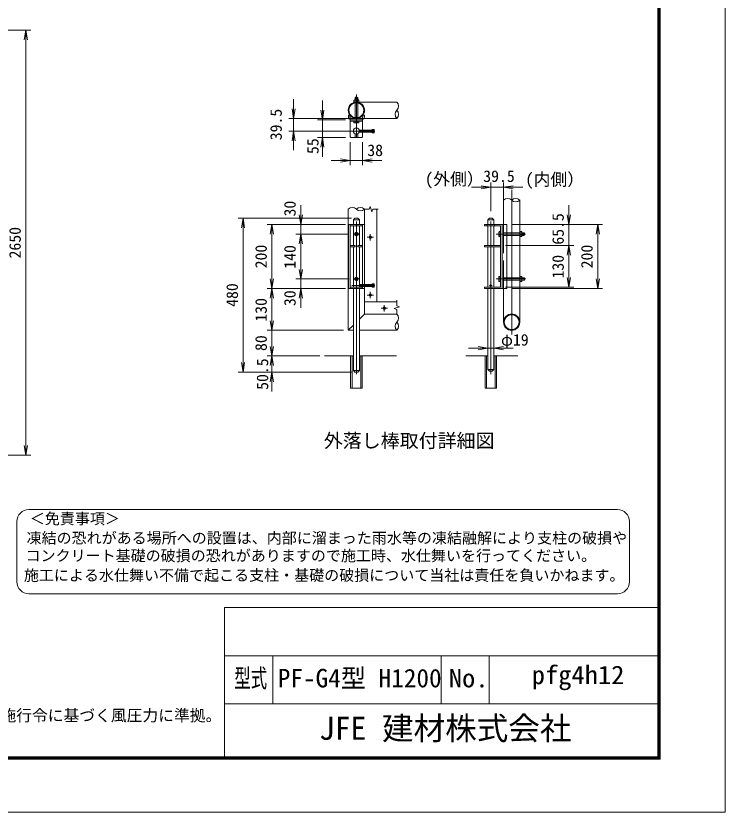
# Model space of a CAD drawing. Units: millimetres, scale not verified. Extents: x -6300 to 6300, y -4455 to 4455.
# Drawn here: x 1879 to 6300, y -4455 to 509 of the extents above; entities that cross this region are included whole.
import ezdxf
from ezdxf.enums import TextEntityAlignment as Align

# ---------------------------------------------------------------- set-up
doc = ezdxf.new("R2010")
doc.units = ezdxf.units.MM
doc.header["$LTSCALE"] = 30
for name, pattern in [('DASHED', [7.5, 6, -1.5]), ('USER1', [50.8, 31.75, -6.35, 6.35, -6.35]), ('USER2', [0.375, 0.25, -0.125])]:
    doc.linetypes.add(name, pattern=pattern)
for name, color, linetype, lineweight in [('0-2_D-STR1', 1, 'Continuous', 18), ('0-3_D-STR3', 3, 'Continuous', 13), ('0-4_D-BMK', 2, 'USER1', 13), ('0-5_D-BGD', 7, 'Continuous', 9), ('0-6_D-STR-DIM', 7, 'Continuous', 9), ('0-7_0', 4, 'Continuous', 18), ('0-9_D-TTL-TXT', 7, 'Continuous', 18), ('0-B_DIM', 7, 'Continuous', 9), ('0-C_D-TTL', 7, 'Continuous', 9)]:
    doc.layers.add(name, color=color, linetype=linetype, lineweight=lineweight)
doc.layers.add('0-A_D-STR2', color=7, linetype='Continuous')
doc.styles.add('ＭＳ ゴシック', font='')
doc.styles.get('ＭＳ ゴシック').set_extended_font_data('MS Gothic')

# ---------------------------------------------------------------- blocks, each defined once
blk = doc.blocks.new('_Open')
at = {"layer": '0-7_0', "color": 7, "lineweight": 9}
blk.add_line((-30, 5), (0, 0), dxfattribs=at)
blk.add_lwpolyline([(-30, -5), (0, 0), (-30, 0)], dxfattribs=at)
blk = doc.blocks.new('A$C6E6966F7')
at = {"layer": '0-3_D-STR3'}
for p, q in [((629.9, 750), (449.9, 750)), ((449.9, 615), (449.9, 750)), ((629.9, 615), (449.9, 615)), ((764.9, -480), (764.9, 480)), ((899.9, -480), (899.9, 480)), ((629.9, -615), (449.9, -615)), ((449.9, -750), (449.9, -615)), ((629.9, -750), (449.9, -750))]:
    blk.add_line(p, q, dxfattribs=at)
for centre, radius, start, end in [((629.9, 480), 270, 0, 90), ((629.9, 480), 135, 0, 90), ((629.9, -480), 270, 270, 0), ((629.9, -480), 135, 270, 0)]:
    blk.add_arc(centre, radius, start, end, dxfattribs=at)

msp = doc.modelspace()

# ---------------------------------------------------------------- linework, layer by layer
at = {"layer": '0-2_D-STR1'}
for p, q in [((4253.87, -28.5), (4001.67, -28.5)), ((4253.87, -130.1), (4020.67, -130.1)), ((4918.87, -640.63), (4918.87, -791.46)), ((5020.47, -640.63), (5020.47, -1400.66)), ((4052.47, -1166.46), (4052.47, -696.4)), ((4052.47, -1349.86), (4052.47, -1178.46)), ((4918.87, -1191.46), (4918.87, -1400.66)), ((4052.47, -1349.86), (4020.67, -1381.66)), ((4253.87, -1349.86), (4052.47, -1349.86)), ((3982.67, -1419.66), (3950.87, -1451.46)), ((4253.87, -1451.46), (4020.67, -1451.46))]:
    msp.add_line(p, q, dxfattribs=at)
msp.add_lwpolyline([(3982.67, -1451.46), (3950.87, -1451.46), (3950.87, -696.4)], dxfattribs=at)
for centre, radius in [((4001.67, -79.3), 50.8), ((4001.67, -79.3), 46.2), ((4969.67, -1400.66), 50.8), ((4969.67, -1400.66), 46.2)]:
    msp.add_circle(centre, radius, dxfattribs=at)
at = {"layer": '0-3_D-STR3'}
for p, q in [((3993.67, -0.7), (3996.07, 1.7)), ((3995.17, -15.5), (3995.17, 0.8)), ((4007.27, 1.7), (3996.07, 1.7)), ((4009.67, -0.7), (4007.27, 1.7)), ((4008.17, -15.5), (4008.17, 0.8)), ((3986.66, -16.95), (3989.17, -15.5)), ((3986.66, -28.5), (3986.66, -16.95)), ((3986.66, -28.5), (4016.68, -28.5)), ((3989.17, -15.5), (4014.17, -15.5)), ((4009.67, -0.7), (3993.67, -0.7)), ((3993.67, -15.5), (3993.67, -0.7)), ((3994.16, -28.5), (3994.16, -16.95)), ((4009.17, -28.5), (4009.17, -16.95)), ((4009.67, -15.5), (4009.67, -0.7)), ((4016.68, -16.95), (4014.17, -15.5)), ((4016.68, -28.5), (4016.68, -16.95)), ((3963.67, -245.3), (3963.67, -139.3)), ((4039.67, -139.3), (3963.67, -139.3)), ((4039.67, -148.3), (3963.67, -148.3)), ((3986.66, -148.3), (3986.66, -157.5)), ((4016.68, -148.3), (3986.66, -148.3)), ((3994.16, -148.3), (3994.16, -157.5)), ((4009.17, -148.3), (4009.17, -157.5)), ((4016.68, -148.3), (4016.68, -157.5)), ((4039.67, -245.3), (4039.67, -139.3)), ((3989.07, -158.9), (3986.66, -157.5)), ((4014.27, -158.9), (3989.07, -158.9)), ((4014.27, -158.9), (4016.68, -157.5)), ((3967.67, -249.3), (3963.67, -245.3)), ((3993.67, -226.53), (3993.67, -249.3)), ((4009.67, -226.53), (4009.67, -249.3)), ((4112.67, -203.3), (4019.7, -203.3)), ((4112.67, -215.3), (4019.7, -215.3)), ((4035.67, -249.3), (4039.67, -245.3)), ((4100.67, -219.3), (4100.67, -199.3)), ((4112.67, -199.3), (4100.67, -199.3)), ((4112.67, -219.3), (4100.67, -219.3)), ((4112.67, -219.3), (4112.67, -199.3)), ((4035.67, -249.3), (3967.67, -249.3)), ((4128.47, -1273.86), (4128.47, -696.4)), ((3951.67, -1191.46), (3951.67, -791.46)), ((4051.67, -791.46), (3951.67, -791.46)), ((3963.67, -791.46), (3963.67, -1182.46)), ((3992.67, -752.46), (3982.67, -762.46)), ((3982.67, -762.46), (3982.67, -791.46)), ((3982.67, -762.46), (4020.67, -762.46)), ((3992.67, -752.46), (4010.67, -752.46)), ((4010.67, -752.46), (4020.67, -762.46)), ((4020.67, -762.46), (4020.67, -791.46)), ((4039.67, -791.46), (4039.67, -1166.46)), ((4051.67, -1166.46), (4051.67, -791.46)), ((4799.72, -791.46), (4939.68, -791.46)), ((4799.72, -791.46), (4799.72, -800.46)), ((4816.68, -791.46), (4816.68, -800.46)), ((4830.68, -752.46), (4820.68, -762.46)), ((4820.68, -762.46), (4858.68, -762.46)), ((4820.68, -762.46), (4820.68, -791.46)), ((4830.68, -752.46), (4848.68, -752.46)), ((4848.68, -752.46), (4858.68, -762.46)), ((4858.68, -762.46), (4858.68, -791.46)), ((4862.68, -791.46), (4862.68, -800.46)), ((4909.68, -791.46), (4909.68, -1191.46)), ((4939.68, -791.46), (4939.68, -1191.46)), ((3963.67, -800.46), (4039.67, -800.46)), ((3982.67, -800.46), (3982.67, -922.46)), ((4020.67, -800.46), (4020.67, -922.46)), ((4799.72, -800.46), (4900.68, -800.46)), ((4820.68, -800.46), (4820.68, -922.46)), ((4858.68, -800.46), (4858.68, -922.46)), ((4890.08, -838.86), (4891.47, -836.45)), ((4890.08, -864.06), (4890.08, -838.86)), ((4900.68, -836.45), (4891.47, -836.45)), ((4900.68, -800.46), (4900.68, -1182.46)), ((4900.68, -866.47), (4900.68, -836.45)), ((5020.47, -836.45), (5032.02, -836.45)), ((5020.47, -836.45), (5020.47, -866.47)), ((5032.02, -836.45), (5033.47, -838.96)), ((5033.47, -838.96), (5033.47, -863.96)), ((5033.47, -843.46), (5048.28, -843.46)), ((5048.28, -843.46), (5050.68, -845.86)), ((5048.28, -859.46), (5048.28, -843.46)), ((4890.08, -864.06), (4891.47, -866.47)), ((4900.68, -843.96), (4891.47, -843.96)), ((4900.68, -858.97), (4891.47, -858.97)), ((4900.68, -866.47), (4891.47, -866.47)), ((5020.47, -843.96), (5032.02, -843.96)), ((5020.47, -858.97), (5032.02, -858.97)), ((5020.47, -866.47), (5032.02, -866.47)), ((5032.02, -866.47), (5033.47, -863.96)), ((5033.47, -844.96), (5049.78, -844.96)), ((5033.47, -857.96), (5049.78, -857.96)), ((5033.47, -859.46), (5048.28, -859.46)), ((5048.28, -859.46), (5050.68, -857.06)), ((5050.68, -857.06), (5050.68, -845.86)), ((3963.67, -931.46), (3993.67, -931.46)), ((3982.67, -931.46), (3982.67, -1182.46)), ((4009.67, -922.46), (4039.67, -922.46)), ((4020.67, -931.46), (4020.67, -1182.46)), ((4799.72, -922.46), (4900.68, -922.46)), ((4799.72, -922.46), (4799.72, -931.46)), ((4799.72, -931.46), (4900.68, -931.46)), ((4820.68, -931.46), (4820.68, -1182.46)), ((4858.68, -931.46), (4858.68, -1182.46)), ((4890.08, -1118.86), (4891.47, -1116.45)), ((4890.08, -1144.06), (4890.08, -1118.86)), ((4900.68, -1116.45), (4891.47, -1116.45)), ((4900.68, -1123.96), (4891.47, -1123.96)), ((4900.68, -1138.97), (4891.47, -1138.97)), ((4900.68, -1146.47), (4900.68, -1116.45)), ((5020.47, -1116.45), (5032.02, -1116.45)), ((5020.47, -1116.45), (5020.47, -1146.47)), ((5020.47, -1123.96), (5032.02, -1123.96)), ((5020.47, -1138.97), (5032.02, -1138.97)), ((5032.02, -1116.45), (5033.47, -1118.96)), ((5033.47, -1118.96), (5033.47, -1143.96)), ((5033.47, -1123.46), (5048.28, -1123.46)), ((5033.47, -1124.96), (5049.78, -1124.96)), ((5033.47, -1137.96), (5049.78, -1137.96)), ((5033.47, -1139.46), (5048.28, -1139.46)), ((5048.28, -1123.46), (5050.68, -1125.86)), ((5048.28, -1139.46), (5048.28, -1123.46)), ((5048.28, -1139.46), (5050.68, -1137.06)), ((5050.68, -1137.06), (5050.68, -1125.86)), ((3963.67, -1182.46), (3963.67, -1191.46)), ((3963.67, -1182.46), (4039.67, -1182.46)), ((4112.67, -1166.46), (4020.67, -1166.46)), ((4112.67, -1178.46), (4020.67, -1178.46)), ((4039.67, -1178.46), (4039.67, -1191.46)), ((4051.67, -1191.46), (4051.67, -1178.46)), ((4100.67, -1182.46), (4100.67, -1162.46)), ((4112.67, -1162.46), (4100.67, -1162.46)), ((4112.67, -1182.46), (4100.67, -1182.46)), ((4112.67, -1182.46), (4112.67, -1162.46)), ((4799.72, -1182.46), (4799.72, -1191.46)), ((4799.72, -1182.46), (4900.68, -1182.46)), ((4890.08, -1144.06), (4891.47, -1146.47)), ((4900.68, -1146.47), (4891.47, -1146.47)), ((5020.47, -1146.47), (5032.02, -1146.47)), ((5032.02, -1146.47), (5033.47, -1143.96)), ((3963.67, -1191.46), (3951.67, -1191.46)), ((3963.67, -1191.46), (4039.67, -1191.46)), ((3982.67, -1191.46), (3982.67, -1702.46)), ((4020.67, -1191.46), (4020.67, -1702.46)), ((4039.67, -1191.46), (4051.67, -1191.46)), ((4799.72, -1191.46), (4939.68, -1191.46)), ((4820.68, -1191.46), (4820.68, -1696.46)), ((4858.68, -1191.46), (4858.68, -1696.46)), ((4253.87, -1273.86), (4052.47, -1273.86)), ((3965.67, -1811.46), (3965.67, -1611.46)), ((3974.67, -1811.46), (3974.67, -1611.46)), ((4028.67, -1811.46), (4028.67, -1611.46)), ((4803.68, -1811.46), (4803.68, -1611.46)), ((4812.68, -1811.46), (4812.68, -1611.46)), ((4866.68, -1811.46), (4866.68, -1611.46)), ((4875.68, -1811.46), (4875.68, -1611.46)), ((3992.67, -1712.46), (4010.67, -1712.46)), ((4010.67, -1712.46), (4020.67, -1702.46)), ((4820.68, -1696.46), (4858.68, -1696.46)), ((4830.68, -1706.46), (4820.68, -1696.46)), ((4830.68, -1706.46), (4848.68, -1706.46)), ((4830.68, -1706.46), (4848.68, -1706.46)), ((4848.68, -1706.46), (4858.68, -1696.46)), ((4848.68, -1706.46), (4858.68, -1696.46)), ((4803.68, -1811.46), (4875.68, -1811.46))]:
    msp.add_line(p, q, dxfattribs=at)
at = {"layer": '0-3_D-STR3', "linetype": 'DASHED'}
for p, q in [((3993.67, -130.3), (3993.67, -28.5)), ((4009.67, -130.3), (4009.67, -28.5)), ((4918.68, -791.46), (4918.68, -1191.46)), ((4918.68, -843.46), (5020.47, -843.46)), ((4918.68, -859.46), (5020.47, -859.46)), ((4918.68, -1123.46), (5020.47, -1123.46)), ((4918.68, -1139.46), (5020.47, -1139.46))]:
    msp.add_line(p, q, dxfattribs=at)
at = {"layer": '0-3_D-STR3', "linetype": 'USER2'}
for points in [[(4001.67, -863.22), (3991.48, -857.34), (3991.48, -845.58), (4001.67, -839.7), (4011.85, -845.58), (4011.85, -857.34)], [(4001.67, -1143.22), (3991.48, -1137.34), (3991.48, -1125.58), (4001.67, -1119.7), (4011.85, -1125.58), (4011.85, -1137.34)]]:
    msp.add_lwpolyline(points, close=True, dxfattribs=at)
at = {"layer": '0-3_D-STR3'}
for points in [[(3963.67, -922.46), (3993.67, -922.46), (3993.67, -931.46)], [(4009.67, -922.46), (4009.67, -931.46), (4039.67, -931.46)], [(3965.67, -1811.46), (4037.67, -1811.46), (4037.67, -1611.46)], [(3992.67, -1712.46), (3982.67, -1702.46), (4020.67, -1702.46)], [(4830.68, -1706.46), (4820.68, -1696.46), (4858.68, -1696.46)]]:
    msp.add_lwpolyline(points, dxfattribs=at)
for centre, radius in [((4001.67, -209.3), 19), ((4088.47, -871.46), 8), ((4838.68, -1172.46), 4.5), ((4088.47, -1231.46), 8), ((4175.87, -1313.86), 8)]:
    msp.add_circle(centre, radius, dxfattribs=at)
at = {"layer": '0-3_D-STR3', "linetype": 'USER2'}
for centre, radius in [((4001.67, -851.46), 10.2), ((4001.67, -851.46), 6), ((4001.67, -1131.46), 10.2), ((4001.67, -1131.46), 6)]:
    msp.add_circle(centre, radius, dxfattribs=at)
at = {"layer": '0-3_D-STR3'}
for centre, radius, start, end in [((3990.41, -22.44), 6.64, 55.61584, 124.38415), ((4001.67, -40.63), 24.84, 72.4121, 107.5879), ((4012.93, -22.44), 6.64, 55.61586, 124.38414), ((3990.41, -152.02), 6.64, 235.61585, 304.38415), ((4001.67, -133.83), 24.84, 252.4121, 287.5879), ((4012.93, -152.02), 6.64, 235.61585, 304.38415), ((4896.96, -840.2), 6.64, 145.61585, 214.38415), ((5026.54, -840.2), 6.64, 325.61584, 34.38415), ((4915.15, -851.46), 24.84, 162.4121, 197.5879), ((4896.96, -862.72), 6.64, 145.61585, 214.38415), ((5026.54, -862.72), 6.64, 325.61586, 34.38414), ((5008.35, -851.46), 24.84, 342.4121, 17.5879), ((4896.96, -1120.2), 6.64, 145.61585, 214.38415), ((4915.15, -1131.46), 24.84, 162.4121, 197.5879), ((4896.96, -1142.72), 6.64, 145.61585, 214.38415), ((5026.54, -1120.2), 6.64, 325.61584, 34.38415), ((5026.54, -1142.72), 6.64, 325.61586, 34.38414), ((5008.35, -1131.46), 24.84, 342.4121, 17.5879)]:
    msp.add_arc(centre, radius, start, end, dxfattribs=at)
at = {"layer": '0-4_D-BMK'}
for p, q in [((4001.67, -244.3), (4001.67, 19.26)), ((4116.51, -209.3), (3973.54, -209.3)), ((4969.67, -1477.06), (4969.67, -576.18)), ((4001.67, -1724.82), (4001.67, -737.84)), ((4839.68, -1724.82), (4839.68, -737.84)), ((3982.63, -851.46), (4020.71, -851.46)), ((4108.42, -871.46), (4068.52, -871.46)), ((4088.47, -851.51), (4088.47, -891.41)), ((4872.87, -851.46), (5055.33, -851.46)), ((3987.39, -1131.46), (4015.95, -1131.46)), ((4872.87, -1131.46), (5056.93, -1131.46)), ((4116.51, -1172.46), (3973.54, -1172.46)), ((4831.68, -1172.46), (4848.12, -1172.46)), ((4108.42, -1231.46), (4068.52, -1231.46)), ((4088.47, -1211.51), (4088.47, -1251.41)), ((4155.92, -1313.86), (4195.82, -1313.86)), ((4175.87, -1293.91), (4175.87, -1333.81))]:
    msp.add_line(p, q, dxfattribs=at)
at = {"layer": '0-5_D-BGD'}
for p, q in [((3982.67, -1611.46), (3803.18, -1611.46)), ((4251.25, -1611.46), (4020.67, -1611.46)), ((4818.68, -1611.46), (4683.66, -1611.46)), ((5009.13, -1611.46), (4858.68, -1611.46))]:
    msp.add_line(p, q, dxfattribs=at)
at = {"layer": '0-6_D-STR-DIM'}
for p, q in [((743.12, 419.48), (1971.22, 419.48)), ((1941.22, 359.48), (1941.22, -2170.52)), ((3789.73, -79.3), (3789.73, -19.3)), ((3933.67, -139.3), (3759.73, -139.3)), ((3789.73, -139.3), (3789.73, -249.3)), ((3933.67, -249.3), (3759.73, -249.3)), ((3963.67, -279.3), (3963.67, -422.13)), ((4039.67, -279.3), (4039.67, -422.13)), ((3789.73, -309.3), (3789.73, -369.3)), ((3903.67, -392.13), (3843.67, -392.13)), ((3963.67, -392.13), (4039.67, -392.13)), ((4099.67, -392.13), (4159.67, -392.13)), ((4839.68, -707.84), (4839.68, -530)), ((4918.87, -699.19), (4918.87, -530)), ((4779.68, -560), (4719.68, -560)), ((4839.68, -560), (4918.87, -560)), ((4978.87, -560), (5038.87, -560)), ((3654.92, -731.46), (3654.92, -671.46)), ((4080.92, -696.4), (4086.7, -680.54)), ((4086.7, -680.54), (4098.24, -712.25)), ((5326.2, -731.46), (5326.2, -671.46)), ((4080.92, -696.4), (4052.47, -696.4)), ((4098.24, -712.25), (4104.01, -696.4)), ((4138.07, -696.4), (4104.01, -696.4)), ((3971.67, -752.46), (3264.92, -752.46)), ((3933.67, -791.46), (3444.92, -791.46)), ((3933.67, -791.46), (3624.92, -791.46)), ((3654.92, -791.46), (3654.92, -851.46)), ((4969.68, -791.46), (5356.2, -791.46)), ((4969.68, -791.46), (5536.2, -791.46)), ((5326.2, -922.46), (5326.2, -791.46)), ((3294.92, -1652.46), (3294.92, -812.46)), ((3474.92, -851.46), (3474.92, -1131.46)), ((3952.63, -851.46), (3624.92, -851.46)), ((3952.63, -851.46), (3624.92, -851.46)), ((5506.2, -1131.46), (5506.2, -851.46)), ((3654.92, -911.46), (3654.92, -971.46)), ((3654.92, -911.46), (3654.92, -1071.46)), ((4930.68, -922.46), (5356.2, -922.46)), ((4930.68, -922.46), (5356.2, -922.46)), ((5326.2, -982.46), (5326.2, -1042.46)), ((5326.2, -982.46), (5326.2, -1122.46)), ((3654.92, -1071.46), (3654.92, -1011.46)), ((3957.39, -1131.46), (3624.92, -1131.46)), ((3957.39, -1131.46), (3624.92, -1131.46)), ((3654.92, -1131.46), (3654.92, -1191.46)), ((4930.68, -1182.46), (5356.2, -1182.46)), ((3933.67, -1191.46), (3444.92, -1191.46)), ((3933.67, -1191.46), (3444.92, -1191.46)), ((3933.67, -1191.46), (3624.92, -1191.46)), ((4969.68, -1191.46), (5536.2, -1191.46)), ((3474.92, -1251.46), (3474.92, -1391.46)), ((3654.92, -1251.46), (3654.92, -1311.46)), ((4253.87, -1264.26), (4253.87, -1298.32)), ((3474.92, -1391.46), (3474.92, -1331.46)), ((4238.02, -1315.63), (4269.73, -1304.09)), ((4253.87, -1321.4), (4238.02, -1315.63)), ((4269.73, -1304.09), (4253.87, -1298.32)), ((4253.87, -1321.4), (4253.87, -1349.86)), ((3921.67, -1451.46), (3444.92, -1451.46)), ((3921.67, -1451.46), (3444.92, -1451.46)), ((3474.92, -1451.46), (3474.92, -1611.46)), ((3474.92, -1551.46), (3474.92, -1491.46)), ((4820.68, -1532.25), (4820.68, -1592.32)), ((4858.68, -1532.25), (4858.68, -1592.32)), ((4760.68, -1562.32), (4700.68, -1562.32)), ((4820.68, -1562.32), (4858.68, -1562.32)), ((4918.68, -1562.32), (4978.68, -1562.32)), ((3773.18, -1611.46), (3444.92, -1611.46)), ((3773.18, -1611.46), (3444.92, -1611.46)), ((3474.92, -1611.46), (3474.92, -1712.46)), ((3474.92, -1671.46), (3474.92, -1731.46)), ((3971.67, -1712.46), (3264.92, -1712.46)), ((3971.67, -1712.46), (3444.92, -1712.46)), ((3474.92, -1772.46), (3474.92, -1832.46)), ((765.77, -2230.52), (1971.22, -2230.52))]:
    msp.add_line(p, q, dxfattribs=at)
for centre, start, end in [((4228.31, -53.9), 315.18146, 44.81854), ((4279.44, -104.7), 135.18146, 224.81854), ((4228.31, -104.7), 315.18146, 44.81854), ((4944.27, -666.19), 45.18146, 134.81854), ((4995.07, -666.19), 45.18146, 134.81854), ((4995.07, -615.07), 225.18146, 314.81854), ((3976.27, -721.96), 45.18146, 134.81854), ((4027.07, -721.96), 45.18146, 134.81854), ((4027.07, -670.83), 225.18146, 314.81854), ((4228.31, -1375.26), 315.18146, 44.81854), ((4279.44, -1426.06), 135.18146, 224.81854), ((4228.31, -1426.06), 315.18146, 44.81854)]:
    msp.add_arc(centre, 36.03, start, end, dxfattribs=at)
at = {"layer": '0-9_D-TTL-TXT', "color": 2}
for p, q in [((5628.64, -2569.05), (1960.31, -2569.05)), ((1885.31, -2644.05), (1885.31, -3019.05)), ((5703.64, -3019.05), (5703.64, -2644.05)), ((1960.31, -3094.05), (5628.64, -3094.05))]:
    msp.add_line(p, q, dxfattribs=at)
for centre, start, end in [((1960.31, -2644.05), 90, 180), ((5628.64, -2644.05), 0, 90), ((1960.31, -3019.05), 180, 270), ((5628.64, -3019.05), 270, 0)]:
    msp.add_arc(centre, 75, start, end, dxfattribs=at)
at = {"layer": '0-B_DIM'}
for p, q in [((3610.44, -70.3), (3610.44, -10.3)), ((3971.67, -130.3), (3580.44, -130.3)), ((3610.44, -130.3), (3610.44, -209.3)), ((3971.67, -209.3), (3580.44, -209.3)), ((3610.44, -269.3), (3610.44, -329.3))]:
    msp.add_line(p, q, dxfattribs=at)
at = {"layer": '0-C_D-TTL'}
for p, q in [((3180, -3180), (3180, -4110)), ((3180, -3180), (5880, -3180)), ((3180, -3480), (5880, -3480)), ((3480, -3480), (3480, -3780)), ((4530, -3480), (4530, -3780)), ((4830, -3480), (4830, -3780)), ((3180, -3780), (5880, -3780))]:
    msp.add_line(p, q, dxfattribs=at)
at = {"layer": '0-C_D-TTL', "color": 2, "lineweight": 18}
msp.add_lwpolyline([(-6300, 4455), (6300, 4455), (6300, -4455), (-6300, -4455)], close=True, dxfattribs=at)
at = {"layer": '0-C_D-TTL'}
for points in [[(-5895, 4125), (5895, 4125), (5895, -4125), (-5895, -4125)], [(-5891.25, 4121.25), (5891.25, 4121.25), (5891.25, -4121.25), (-5891.25, -4121.25)], [(-5887.5, 4117.5), (5887.5, 4117.5), (5887.5, -4117.5), (-5887.5, -4117.5)], [(-5883.75, 4113.75), (5883.75, 4113.75), (5883.75, -4113.75), (-5883.75, -4113.75)], [(-5880, 4110), (5880, 4110), (5880, -4110), (-5880, -4110)]]:
    msp.add_lwpolyline(points, close=True, dxfattribs=at)

# ---------------------------------------------------------------- block references
at = {"layer": '0-6_D-STR-DIM', "xscale": 2, "yscale": 2}
for p, rotation in [((1941.22, 419.48), 90), ((3789.73, -139.3), 270), ((3789.73, -249.3), 90), ((4039.67, -392.13), 180), ((4918.87, -560), 180), ((3654.92, -791.46), 270), ((5326.2, -791.46), 270), ((3294.92, -752.46), 90), ((3474.92, -791.46), 90), ((5506.2, -791.46), 90), ((3654.92, -851.46), 90), ((3654.92, -851.46), 90), ((5326.2, -922.46), 90), ((5326.2, -922.46), 90), ((3654.92, -1131.46), 270), ((3654.92, -1131.46), 270), ((3474.92, -1191.46), 270), ((5326.2, -1182.46), 270), ((5506.2, -1191.46), 270), ((3474.92, -1191.46), 90), ((3654.92, -1191.46), 90), ((3474.92, -1451.46), 270), ((3474.92, -1451.46), 270), ((3474.92, -1611.46), 270), ((4858.68, -1562.32), 180), ((3474.92, -1611.46), 90), ((3294.92, -1712.46), 270), ((3474.92, -1712.46), 90), ((1941.22, -2230.52), 270)]:
    msp.add_blockref('_Open', p, dxfattribs=dict(at, rotation=rotation))
for p in [(3963.67, -392.13), (4839.68, -560), (4820.68, -1562.32)]:
    msp.add_blockref('_Open', p, dxfattribs=at)
at = {"layer": '0-A_D-STR2', "xscale": 0.06666667, "yscale": 0.06666667, "rotation": 270}
msp.add_blockref('A$C6E6966F7', (4001.67, -79.3), dxfattribs=at)
at = {"layer": '0-B_DIM', "xscale": 2, "yscale": 2}
for p, rotation in [((3610.44, -130.3), 270), ((3610.44, -209.3), 90)]:
    msp.add_blockref('_Open', p, dxfattribs=dict(at, rotation=rotation))

# ---------------------------------------------------------------- texts
at = {"layer": '0-6_D-STR-DIM', "style": 'ＭＳ ゴシック'}
for s, p in [('55', (3787.75, -352.54)), ('30', (3644.8, -741.86)), ('65.5', (5316.07, -917.6)), ('2650', (1931.1, -1003.39)), ('200', (3464.8, -1064.96)), ('140', (3644.8, -1067.44)), ('200', (5496.08, -1064.96)), ('130', (5316.08, -1128.44)), ('480', (3284.8, -1305.21)), ('30', (3644.8, -1300.23)), ('130', (3464.8, -1397.44)), ('80', (3464.8, -1580.4)), ('50.5', (3473.68, -1822.7))]:
    msp.add_text(s, height=72.14, rotation=90, dxfattribs=at).set_placement(p, align=Align.BOTTOM_LEFT)
for s, p in [('38', (4069.72, -386.64)), ('39.5', (4792.58, -548.22)), ('φ19', (4903.1, -1568.61))]:
    msp.add_text(s, height=72.14, dxfattribs=at).set_placement(p, align=Align.BOTTOM_LEFT)
at = {"layer": '0-9_D-TTL-TXT', "style": 'ＭＳ ゴシック'}
for s, height, p in [('(外側）', 76.98, (4428.31, -569.57)), ('(内側）', 76.98, (5053.98, -572.51)), ('外落し棒取付詳細図', 86.66, (3798.58, -2208.91)), ('＜免責事項＞ \u3000\u3000', 68.62, (1965.87, -2680.32)), ('凍結の恐れがある場所への設置は、内部に溜まった雨水等の凍結融解により支柱の破損や', 68.62, (1945.59, -2801.06)), ('コンクリート基礎の破損の恐れがありますので施工時、水仕舞いを行ってください。', 68.62, (1939.42, -2911.2)), ('施工による水仕舞い不備で起こる支柱・基礎の破損について当社は責任を負いかねます。 ', 68.62, (1928.93, -3033.44)), ('PF-G4型 H1200', 115.5, (3511.4, -3712.2)), ('（設計条件）風荷重：昭和57年改正 建築基準法・同施行令に基づく風圧力に準拠。', 72.14, (-529.42, -3910.24)), ('JFE 建材株式会社', 144.3, (3768.57, -4047.76))]:
    msp.add_text(s, height=height, dxfattribs=at).set_placement(p, align=Align.BOTTOM_LEFT)
for s, width, p in [('型式', 0.65, (3240.4, -3712.2)), ('No.', 1.05, (4578, -3712.2)), ('pfg4h12', 1.05, (5095, -3692.2))]:
    msp.add_text(s, height=115.5, dxfattribs=dict(at, width=width)).set_placement(p, align=Align.BOTTOM_LEFT)
at = {"layer": '0-B_DIM', "style": 'ＭＳ ゴシック'}
msp.add_text('39.5', height=72.14, rotation=90, dxfattribs=at).set_placement((3558.31, -266.51), align=Align.BOTTOM_LEFT)

doc.saveas('drawing.dxf')
